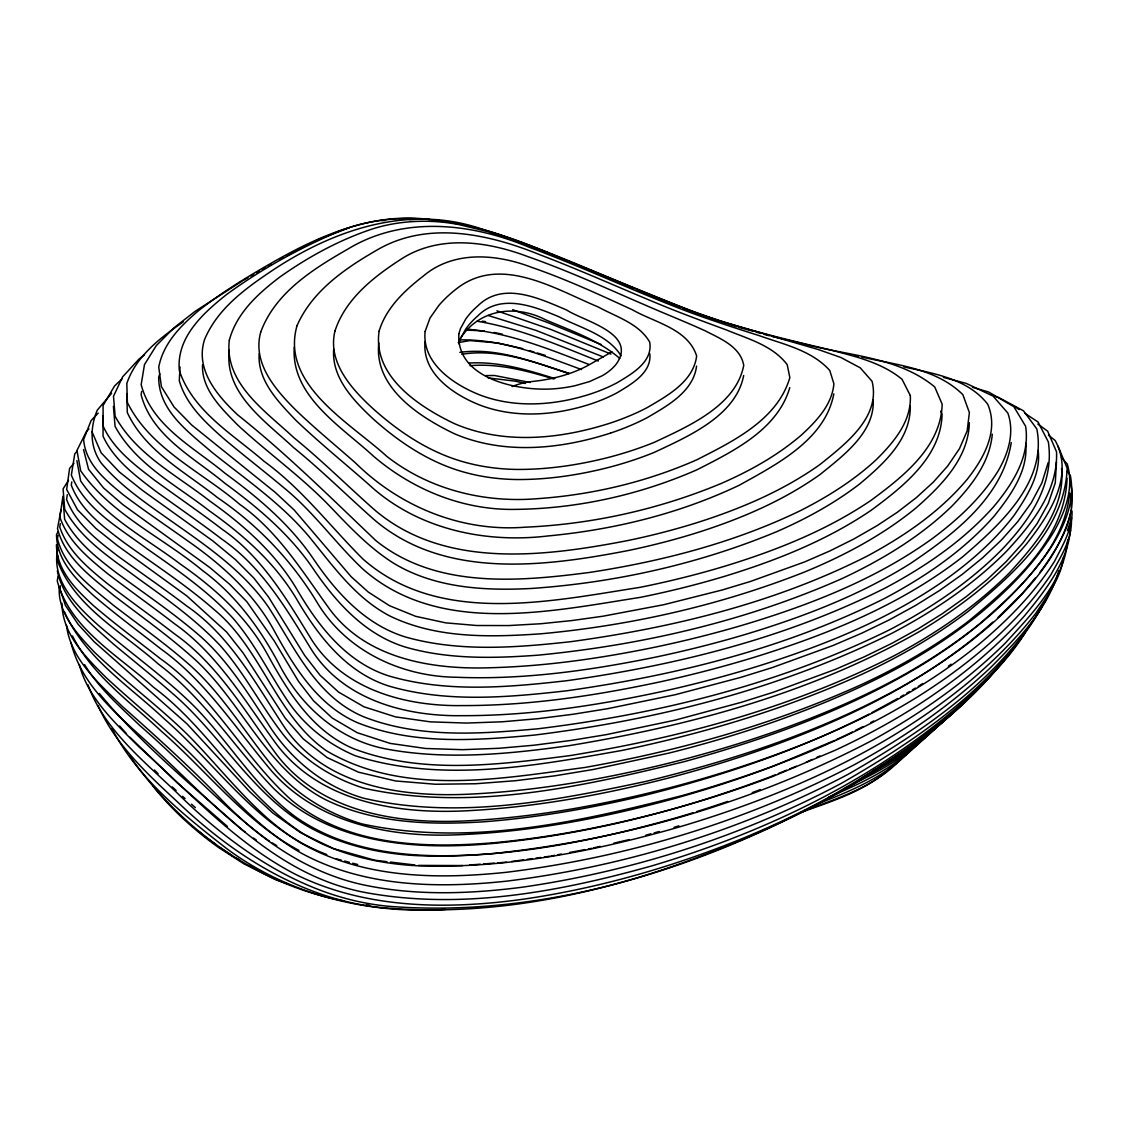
<?xml version="1.0" encoding="UTF-8"?>
<svg xmlns="http://www.w3.org/2000/svg" width="1129" height="1129" viewBox="0 0 1129 1129"><rect width="100%" height="100%" fill="white"/><g stroke="black" fill="none" stroke-linecap="round" stroke-linejoin="round"><path stroke-width="1.5" d="M66.498 625.311C70.591 659.153 99.098 683.426 122.045 706.189C156.084 736.39 189.926 766.817 221.453 799.657C259.543 839.256 306.354 871.729 360.532 884.233C413.764 896.045 468.817 894.083 522.572 887.168C633.665 871.066 742.205 836.123 841.331 783.343C918.103 739.199 995.863 686.347 1041.192 608.164M58.073 547.805C50.24 579.487 76.01 605.271 97.546 624.619C130.033 652.872 165.624 677.527 196.051 708.137C230.612 744.067 256.198 788.635 297.266 818.102C354.577 857.094 427.058 859 493.81 853.468C625.297 839.553 754.849 801.943 872.025 740.469C920.22 713.923 965.69 682.057 1004.979 643.431C1031.356 614.515 1064.746 580.828 1067.724 539.831M111.602 393.301L97.235 410.208C89.939 427.933 89.784 446.703 101.045 462.848C119.364 484.637 142.833 500.966 165.907 517.265C202.966 543.515 242.199 569.185 268.476 607.106C294.782 647.848 316.134 696.988 363.919 716.887C419.24 738.493 480.008 733.991 537.912 728.784C658.927 713.965 779.447 684.061 889.158 629.996C929.971 608.714 968.823 582.945 1001.31 550.148C1029.253 520.963 1054.599 484.623 1048.361 442.018L1038.059 422.006L1024.991 413.412M229.258 350.258C224.05 393.569 265.738 421.427 293.554 447.536C320.086 469.114 344.458 493.119 369.917 515.882C439.717 579.939 542.146 567.21 627.526 550.67A496.845 284.72 0.4 0 0 699.218 532.027C741.838 518.338 783.582 500.514 820.176 474.42C842.982 455.848 874.989 432.379 873.197 399.779M180.061 366.981L179.285 380.713C186.073 404.38 204.448 421.484 222.23 437.36C242.763 454.775 264.115 471.174 284.734 488.476C313.862 512.27 335.609 543.317 362.818 569.044C438.715 635.994 549.682 611.495 640.185 597.382A635.444 364.159 0.4 0 0 725.51 576.044C776.54 560.407 826.809 540.41 871.165 510.294C902.861 486.768 940.923 457.316 942.094 414.287L940.739 411.139M1056.462 461.888L1055.29 482.859L1048.22 503.534L1037.142 523.546L1022.987 542.894L1006.235 561.579L987.24 579.516L966.17 596.719L942.461 613.597L918.583 628.557L892.263 643.135L864.419 656.768L835.192 669.441L773.591 692.162L741.541 702.266L675.1 720.147L606.358 734.626L571.119 740.412L534.003 745.211L499.018 748.287L462.453 749.684L425.605 748.485L390.098 743.39L357.216 732.707L332.251 718.044L313.467 700.728L298.493 681.337L274.164 640.835L246.799 601.644L229.554 584.187L209.867 567.577L122.892 504.649L103.543 487.926L88.556 469.283L83.56 449.554M425.054 341.565C421.823 373.812 454.253 395.122 480.629 405.367C515.643 418.407 554.621 415.514 589.705 404.309A147.518 84.534 0.4 0 0 617.408 392.61C631.351 384.142 651.842 372.782 649.838 353.843M910.27 405.65C911.089 439.266 883.442 463.991 859.748 483.875C834.232 503.506 805.824 518.987 776.371 531.815C698.597 564.02 615.319 582.663 531.406 588.463C484.934 590.904 435.808 588.209 394.783 563.921C370.072 548.666 350.089 527.426 330.162 506.611C301.655 476.875 267.898 452.969 237.725 425.054C221.651 408.613 201.343 389.378 202.543 364.625M57.706 561.268L58.158 556.202M1067.06 478.202C1064.986 539.874 1012.431 584.949 968.287 621.331A632.734 362.592 0.4 0 1 859.959 685.232C772.363 724.719 679.136 750.771 584.653 767.508C499.964 778.756 404.21 796.665 326.493 750.813C275.659 715.278 261.773 649.048 214.538 609.942C185.833 584.766 153.685 564.063 122.835 541.694C102.485 526.114 80.611 510.04 71.282 485.145L71.804 481.9M60.02 589.056L60.345 585.824M1058.804 570.625C1047.599 609.307 1018.259 639.649 990.5 667.662C949.729 706.048 903.327 738.07 854.187 764.785C746.1 821.263 627.442 857.405 506.455 872.28C437.135 879.505 362.832 878.602 300.766 842.911C255.027 815.35 223.994 771.051 186.85 733.892C157.241 705.032 123.809 680.462 94.046 651.786C77.308 634.131 57.635 613.146 59.272 587.052L65.397 605.327L78.183 624.393L94.102 641.709L186.92 723.802L249.438 791.387L272.851 813.063L300.836 832.835L333.591 848.627L374.786 860.213L386.965 861.667M1063.447 557.895C1060.653 578.556 1047.02 596.056 1035.956 613.132C1017.003 637.702 994.988 659.646 971.448 679.799C916.438 725.933 853.256 761.412 787.139 788.931A844.407 483.904 0.4 0 1 673.505 828.644C590.453 851.958 504.494 868.78 417.871 865.774A173.429 99.394 0.4 0 1 300.893 832.214C242.523 793.687 209.359 728.741 153.431 687.194C118.531 655.342 70.464 629.446 57.254 580.998L58.031 576.129M969.331 422.712C968.555 458.247 941.445 485.498 916.452 507.57C882.991 535.09 844.393 555.595 804.469 572.05C720.133 605.327 630.772 625.551 540.537 633.835C489.859 637.25 436.246 638.704 389.463 615.799C355.24 597.82 332.787 565.657 308.923 536.458C281.177 503.421 245.247 478.964 211.829 452.179C188.839 432.294 158.54 410.801 158.681 377.199L159.796 373.854M259.176 353.645C257.327 380.642 278.496 402.065 295.798 420.214C319.112 442.54 344.232 462.862 368.463 484.172C416.432 528.894 484.299 543.613 548.129 535.936C614.035 529.699 679.489 513.709 739.382 485.174C776.625 464.372 825.144 439.802 833.823 393.866M378.822 342.934C373.671 387.43 419.282 416.855 454.352 433.719C503.929 455.015 560.492 449.271 610.634 433.042M67.288 494.671L66.611 499.526C75.982 524.054 97.362 540.198 117.43 555.75C140.49 572.615 164.1 588.703 186.807 606.061C231.163 636.558 256.212 684.71 285.228 728.332C327.622 788.677 407.498 797.935 475.577 793.828C540.72 790.215 605.2 778.812 668.495 763.26A883.457 506.272 0.4 0 0 775.341 731.423C819.019 715.941 861.879 697.92 902.508 675.537A652.223 373.77 0.4 0 0 980.466 623.109C1019.67 588.731 1064.054 547.805 1069.727 493.204M333.69 349.341C331.545 377.622 353.335 400.301 372.471 418.294C398.749 441.975 428.964 462.227 463.299 471.922A125.474 71.903 0.4 0 0 516.87 479.529C547.085 479.698 577.159 475.295 606.428 467.999A279.3 160.064 0.4 0 0 654.481 452.292C688.097 436.401 735.868 416.051 743.686 375.463M62.942 496.337L59.823 517.026C67.952 541.243 88.118 557.782 107.255 573.377C129.426 590.425 152.302 606.541 174.402 623.674C218.589 654.792 245.43 702.153 276.831 744.717C322.457 804.3 402.997 814.955 473.093 810.41C538.872 806.543 603.93 794.548 667.691 778.234A878.291 503.322 0.4 0 0 774.861 744.971C853.369 716.125 930.098 678.247 992.828 622.093M60.289 523.658L59.766 527.116C67.895 551.333 88.048 567.859 107.199 583.453C129.369 600.515 152.232 616.617 174.346 633.764C218.518 664.868 245.374 712.23 276.76 754.793C322.386 814.39 402.94 825.031 473.037 820.487C538.815 816.62 603.86 804.638 667.62 788.31A878.291 503.308 0.4 0 0 774.804 755.061C848.034 728.276 919.175 693.347 979.732 643.643C1008.239 619.736 1034.644 592.88 1054.557 561.268C1062.544 545.66 1072.578 528.979 1072.042 510.957M141.661 391.396L141.111 394.755C151.992 436.387 194.061 457.555 224.897 483.297C258.202 507.683 290.195 534.751 313.509 569.214C336.4 602.942 365.401 634.921 405.636 647.157C448.594 659.519 493.81 658.405 537.968 655.173C642.246 645.04 745.902 621.077 841.909 578.641C881.58 560.055 919.712 537.164 951.394 506.639C970.912 486.684 989.653 463.031 992.292 434.228M696.579 366.078C693.319 391.749 667.281 405.875 647.03 417.744A214.129 122.708 0.4 0 1 610.634 433.042M60.98 510.026L57.494 528.555C64.96 558.276 91.378 576.961 113.775 595.449C139.813 615.432 166.669 634.413 191.253 656.203C241.366 699.571 264.892 768.948 326.21 800.009C375.181 823.634 430.699 825.101 483.96 821.785C538.265 817.579 592.033 808.068 644.955 795.296C722.066 775.877 798.161 750.545 869.02 714.135M58.059 535.273L57.424 538.646C64.889 568.367 91.308 587.038 113.719 605.525C139.742 625.522 166.612 644.49 191.196 666.293C224.685 696.678 247.322 736.531 276.365 770.825C299.171 796.538 329.301 814.094 362.028 823.93C468.944 846.948 578.994 821.954 682.918 795.395C764.869 771.982 845.579 741.57 918.216 696.452A721.473 413.454 0.4 0 0 994.339 639.183C1015.338 619.807 1034.743 598.652 1050.746 574.929C1060.385 557.359 1073.002 538.533 1071.294 517.632M1011.245 442.596C1002.496 497.833 953.37 534.497 909.946 563.808C859.762 595.209 804.102 616.547 747.666 633.736A779.984 446.985 0.4 0 1 655.935 657.05C590.368 670.443 523.475 679.983 456.384 677.259C401.035 676.596 346.053 650.939 317.136 602.491C291.917 560.746 257.948 525.168 217.643 497.706C185.495 472.077 145.387 451.36 127.309 412.593L126.758 393.569M294.26 347.167C290.859 396.35 341.522 426.691 373.36 456.074C412.522 489.69 462.89 510.223 514.866 509.391C577.342 508.77 639.621 494.869 696.819 469.847C733.158 451.318 777.514 429.81 789.778 387.628M458.811 343.823L460.336 338.841L465.614 329.231A132.234 75.77 0.4 0 1 477.863 315.852C500.584 292.99 534.186 306.298 559.405 316.995C580.532 328.073 607.769 334.523 621.049 355.776M1071.435 509.588C1061.006 554.635 1028.223 589.902 995.425 620.611A673.688 386.076 0.4 0 1 920.135 676.073C835.629 726.766 741.146 758.236 645.802 781.409C553.732 801.011 456.991 819.866 363.609 798.217C323.261 786.49 289.772 758.716 267.714 723.322C248.041 693.361 228.905 662.215 202.19 637.941C175.122 614.077 145.076 594.009 116.118 572.572C96.388 557.5 76.377 541.652 64.621 519.255L63.026 498.99M1048.178 462.622L1041.869 482.93L1031.229 502.885L1017.695 521.711L1001.381 540.057L982.738 557.698L962.077 574.506L939.497 590.538L915.182 605.68L889.229 619.906L861.78 633.186L832.976 645.52L772.278 667.592L740.737 677.386L675.354 694.688L607.769 708.659L573.137 714.248L537.983 718.693L502.334 721.784L466.446 723.068L430.304 721.854L395.475 716.873L363.99 706.81L338.587 692.105L320.1 675.269L304.774 655.596L268.533 597.029L253.884 578.104L235.397 559.589L213.042 541.087L142.494 490.395L119.349 471.964L101.116 452.771L91.943 431.659M1067.371 530.686L1071.604 517.971M1046.498 598.638C1003.074 677.555 924.538 730.251 848.189 774.268C742.063 830.238 625.494 866.437 506.455 881.17C437.262 888.537 363.623 887.084 301.076 853.016C263.918 831.664 234.437 800.249 205.563 769.159C174.939 736.066 139.304 708.306 106.295 677.753C85.903 657.36 62.208 634.202 61.968 603.323M1048.531 594.094L1051.254 588.04M58.016 531.66L56.521 534.624C56.704 560.407 75.855 579.205 93.524 595.547C115.271 614.176 138.302 631.182 160.798 648.879C206.367 681.535 236.215 729.433 272.004 771.432C317.799 823.408 390.408 837.591 456.751 834.811C530.531 832.087 603.422 817.961 674.507 798.513A865.209 495.829 0.4 0 0 773.492 766.125L834.783 740.384M1016.255 644.518L1012.515 650.022M68.53 480.277L63.083 488.899L64.678 509.165C81.09 539.676 111.334 558.389 138.274 578.598C166.937 599.16 195.91 619.75 220.183 645.548C244.4 672.799 260.855 705.625 283.054 734.372C303.687 760.325 332.251 778.191 363.665 788.127C470.13 811.765 579.953 787.012 683.849 761.765C765.942 739.213 847.032 710.099 920.191 665.983A673.688 386.076 0.4 0 0 995.496 610.535C1016.735 591.074 1036.38 569.792 1052.172 545.617C1065.014 524.576 1075.344 500.542 1070.32 475.436L1067.23 471.372M1025.132 632.804C1007.407 661.382 982.456 684.597 957.59 706.881A908.323 520.525 0.4 0 1 881.114 763.641C810.495 808.872 732.566 841.811 652.35 865.731C561.099 891.346 464.598 909.706 370.002 893.349C281.29 878.687 221.115 811.61 159.048 753.114C125.361 720.641 82.473 690.327 70.958 642.401M459.348 340.055C477.863 309.318 514.937 303.899 545.533 319.775C571.006 330.783 598.638 339.97 619.779 358.472M1039.696 572.826C1058.55 546.944 1078.421 515.953 1070.49 482.478M1002.044 662.031L1004.02 659.195M1010.469 652.618C962.769 713.627 897.287 758.011 830.775 796.227A809.451 463.878 0.4 0 1 738.479 840.103C669.257 867.947 596.973 888.481 523.094 899.234C447.084 909.72 366.135 909.085 295.911 874.552C235.142 843.321 189.164 791.612 138.796 746.706C115.13 722.856 87.921 698.131 79.298 664.501M984.417 681.972L978.843 688.295M902.184 757.63C877.064 785.967 838.861 797.921 804.257 810.678M1035.279 578.076L1021.985 593.812L998.05 617.492M73.949 463.342L69.589 468.408L66.667 489.45L77.478 509.743L95.753 528.33L117.501 545.674L186.864 595.971L226.647 632.057L243.243 653.141L285.298 718.242L303.306 738.945L327.17 757.587L358.401 772.165L395.616 780.972L435.399 784.246L475.648 783.752L515.586 780.703L554.664 775.849L593.374 769.47L668.566 753.184A883.457 506.286 0.4 0 0 775.411 721.332C819.089 705.851 861.949 687.843 902.565 665.447A652.223 373.77 0.4 0 0 980.536 613.019C1008.776 589.578 1034.898 563.032 1054.02 531.491C1065.508 511.056 1074.229 487.516 1067.272 464.061L1061.429 457.541M76.955 451.332L74.754 453.886L71.353 475.069C84.929 508.981 118.658 527.469 146.488 548.412C176.971 569.75 207.948 591.017 233.28 618.537C255.323 644.123 269.887 674.817 288.812 702.577C305.437 726.427 328.694 744.59 355.452 755.809C442.116 783.187 534.694 765.928 621.994 750.432C703.565 733.398 784.006 709.548 860.03 675.156A632.72 362.592 0.4 0 0 968.372 611.241C1012.501 574.859 1065.056 529.797 1067.131 468.126L1058.028 446.096M994.649 671.332C973.212 696.946 947.429 718.453 921.052 738.775A956.715 548.271 0.4 0 1 849.29 786.744C710.762 865.435 550.571 918.554 389.759 906.389C306.453 898.896 235.03 849.954 176.985 792.798C143.468 760.593 104.122 729.701 87.879 684.597M909.946 751.138C885.08 777.034 850.518 791.104 817.579 803.904M931.721 731.282C907.871 756.585 876.231 772.885 845.325 787.957M98.209 413.087L91.096 420.581L83.631 439.477C85.423 463.92 105.449 480.023 122.948 494.558C144.385 510.901 166.753 525.916 188.684 541.553C222.653 565.361 254.166 593.91 274.22 630.758C294.26 667.225 317.517 705.216 357.272 722.616C413.355 745.069 475.21 740.525 534.059 735.12C657.6 719.822 780.548 688.775 892.319 633.059C933.768 611.226 973.156 584.808 1006.306 551.488C1031.694 524.195 1058.169 491.214 1056.532 451.812L1047.627 431.151L1037.847 424.067M943.491 720.316C920.417 745.69 890.061 762.922 860.242 779.151M921.998 739.975C896.765 767.099 862.062 782.947 828.517 797.272M975.71 690.765C946.525 722.221 911.484 747.596 875.046 770.006M976.387 690.765C935.899 732.523 886.759 764.714 836.674 793.743M121.988 378.907L114.537 386.005L103.078 405.523L103.12 426.141C113.747 449.398 134.676 464.922 154.391 480.107C176.985 496.548 200.059 512.34 222.258 529.332C261.688 556.696 286.173 598.215 310.701 638.238C342.313 689.537 405.255 706.472 462.198 705.583C529.6 705.752 596.578 695.563 662.328 681.38A837.69 480.051 0.4 0 0 755.753 656.81C828.996 634.018 901.591 604.481 962.515 556.936C998.911 525.662 1047.486 482.337 1036.817 428.949L1023.481 410.815L998.572 397.45L993.661 396.025M88.965 429.02L86.51 431.32L76.941 450.485L80.681 470.807C111.235 514.641 162.195 537.023 202.458 570.47C235.566 594.743 259.938 628.274 279.075 664.191C300.639 706.189 338.517 739.805 385.709 748.908C446.392 760.325 508.558 754.116 569.199 745.648C691.103 725.51 813.092 692.585 920.883 630.716C959.932 607.148 996.752 579.121 1026.332 544.178C1048.559 515.939 1074.977 476.706 1055.149 440.479L1048.446 435.159M954.527 711.27C932.201 732.904 906.446 750.714 879.872 766.718M949.32 715.786C926.895 737.971 900.406 755.626 872.999 771.051M951.789 713.486L954.259 711.199M890.202 768.059C865.364 791.358 831.551 801.223 800.263 812.711M144.47 354.732L139.022 359.064L122.609 376.874L113.493 396.293L115.13 416.291C135.96 454.408 176.449 474.942 209.557 500.853C243.751 525.084 275.786 553.436 297.209 589.917C318.674 626.581 346.659 662.483 388.757 675.918C446.647 692.867 507.852 687.349 566.913 680.702C676.666 665.179 786.207 638.026 885.573 587.856C925.695 566.419 963.983 540.325 994.254 506.032C1012.614 483.762 1030.283 456.469 1025.612 426.268L1013.842 406.68L988.581 391.989L972.45 387.275M183.293 321.821C160.36 337.867 136.157 355.945 126.815 383.479L127.379 402.503C150.467 449.046 201.654 471.64 239.616 504.268C278.256 531.463 302.755 572.121 329.964 609.604C366.911 659.096 432.562 669.779 490.508 667.733C546.196 666.265 601.517 658.249 656.005 646.973A779.984 446.985 0.4 0 0 747.737 623.645C812.795 603.832 877.177 578.443 932.625 538.364C957.942 519.481 981.595 497.649 998.332 470.61C1008.31 453.237 1014.759 432.788 1007.858 413.087L993.083 396.11L966.269 383.408L943.435 377.396M242.142 281.065L195.021 311.392L174.106 327.72L156.268 345.629L144.484 364.568L141.167 384.664C152.048 426.31 194.132 447.479 224.953 473.22C258.259 497.607 290.252 524.675 313.58 559.123C336.47 592.852 365.471 624.845 405.706 637.066C459.461 652.209 516.094 647.665 570.893 641.667C672.983 627.668 775.058 602.9 867.354 556.018C904.343 536.092 939.794 511.903 967.031 479.543C983.528 458.713 999.264 431.052 987.706 404.21C967.779 378.667 933.796 373.516 903.99 366.925M862.076 777.98L872.167 771.784M872.618 771.065L875.525 769.329M897.865 698.442L872.11 712.526M900.787 696.72L903.694 694.984M906.615 693.262L909.537 691.541M912.444 689.819L915.365 688.083M243.582 280.218L247.914 277.692M250.807 276.012L253.7 274.333M256.579 272.653L259.472 270.96M262.365 269.281L265.244 267.601M611.989 351.796L589.634 364.498A108.567 62.208 0.4 0 1 533.537 381.348A55.18 31.626 0.4 0 0 512.1 386.513M268.137 265.922L271.172 264.228M280.246 259.19L283.28 257.511M286.3 255.831L319.324 239.122M809.592 808.406L835.164 794.548M808.096 809.225C676.342 874.439 528.584 921.222 380.12 907.49C302.431 898.938 234.155 855.895 178.622 802.987C147.885 774.395 115.652 745.013 98.251 705.964M806.092 762.273L812.245 759.464M816.86 757.361L819.936 755.964M775.129 774.861L770.246 776.851C681.38 810.382 588.505 834.091 493.881 843.391C417.264 850.518 330.331 844.901 272.71 787.506C233.943 746.918 203.813 698.061 158.328 664.035C122.511 631.986 74.274 607.092 57.014 559.631M778.389 773.534L786.532 770.232M789.792 768.905L796.312 766.252M320.904 238.529L349.171 227.762M674.041 827.374L678.882 825.849M645.929 835.15L650.897 833.795M654.213 832.877L659.181 831.523M593.346 847.95L600.191 846.355M613.88 843.165L629.276 839.581M461.789 354.294C498.312 348.254 534.624 362.353 569.016 373.262M468.535 363.086C497.96 361.139 526.989 369.762 554.819 378.596M551.192 855.965L554.565 855.33M557.938 854.695L561.296 854.06M569.736 852.466L584.893 849.615M588.265 848.98L591.638 848.345M458.233 342.595L470.031 340.591L497.437 342.92L522.727 348.635M459.856 352.389C497.197 347.139 533.89 362.183 568.847 373.6M511.677 861.483L523.715 859.832M527.158 859.352L532.309 858.647M535.753 858.167L540.904 857.461M544.347 856.982L549.513 856.276M469.678 865.026L480.206 864.207M483.72 863.939L494.234 863.135M497.748 862.866L506.512 862.189M381.56 220.635L385.017 220.494M409.192 219.576L416.107 219.308M445.588 909.409C368.618 914.448 289.377 895.17 226.971 848.825C183.35 814.813 137.865 778.474 111.912 728.558M470.045 365.669C498.595 363.256 526.608 370.707 553.676 378.949M485.696 375.59L494.431 375.491L530.15 382.477M418.28 865.407L462.664 865.562M466.884 330.134L484.228 330.924M459.884 339.885C502.292 339.081 542.386 355.056 581.506 369.564M477.13 321.243C519.255 328.087 558.841 345.375 598.299 361.026M390.436 862.076L414.809 864.997M488.095 377.905L515.487 381.179L525.253 383.479M482.295 321.158L485.639 321.61M467.166 329.16C509.56 332.97 549.371 349.129 588.703 364.371M429.472 219.492C372.372 211.913 317.672 236.229 269.408 264.242C244.894 278.242 220.847 293.159 198.619 310.616C180.795 325.66 163.268 343.301 158.752 367.108L161.376 386.612L174.007 406.934L191.648 424.97L275.264 492.413L294.217 510.04L351.063 576.623L368.252 592.048L389.519 605.723L415.74 616.349L445.729 622.855L476.734 625.508L508.699 625.565L540.608 623.758L571.923 620.555L603.084 616.194L663.725 604.721L722.278 589.959L750.432 581.463L804.54 561.96L829.942 550.91L854.004 538.914L877.148 525.62L897.442 512.185L916.508 497.494L933.443 481.998L947.612 466.122L959.495 448.622L967.172 430.869L969.388 412.621L962.854 394.642C936.11 368.252 896.595 364.992 861.695 357.032M434.679 220.268L438.165 220.804M441.637 221.326L445.108 221.848M450.33 222.639L457.273 223.683M344.528 901.069C257.356 884.882 179.638 828.249 129.835 755.922M366.233 904.795L369.578 905.373M854.822 355.677L858.238 356.341M494.248 332.476L502.433 334.226M804.37 344.035C848.274 355.833 898.331 356.835 934.727 386.937L942.165 404.196C940.979 447.239 902.932 476.678 871.235 500.218C826.88 530.32 776.597 550.331 725.566 565.968A635.444 364.159 0.4 0 1 640.242 587.306C549.752 601.418 438.772 625.918 362.875 558.968C330.035 526.255 301.993 488.829 264.087 461.338C233.124 434.397 193.059 411.591 179.356 370.622C176.082 337.585 203.051 313.156 226.633 294.486C258.259 271.341 292.566 252.007 328.313 235.989C402.065 200.708 484.539 225.066 555.129 255.803M772.49 336.527L802.719 343.668M336.386 858.859L341.283 860.157M344.557 861.032L349.468 862.33M352.742 863.205L357.653 864.504M496.901 310.828L551.008 329.527L611.001 354.083M738.168 327.142L752.831 331.206M756.091 332.109L760.974 333.464M764.234 334.367L769.131 335.722M488.18 315.485L536.19 330.458L603.295 356.947M529.191 350.583L534.031 352.036M537.263 352.996L545.349 355.423M705.173 316.374L736.531 326.69M512.721 309.685L548.257 322.767L601.263 344.557M288.417 884.176L275.476 879.632L243.779 863.741L218.222 847.272A498.228 285.51 0.4 0 1 155.139 788.734L153.149 785.911M679.376 306.792L637.095 289.927M682.608 307.991L703.565 315.781M556.696 256.424L584.554 267.954M615.376 280.909L633.99 288.643M586.106 268.603L601.503 275.081M604.594 276.365L613.837 280.26M253.489 868.06L256.706 869.471M326.775 854.512C258.273 829.152 217.502 765.222 164.453 719.004C129.031 685.67 84.675 657.755 64.438 611.791M299.002 850.462C244.556 821.347 206.932 770.839 161.038 730.943C129.652 701.405 92.225 675.17 72.425 635.895M232.433 855.824L219.619 847.329M235.439 857.574L239.955 860.199M248.973 865.435L251.979 867.185M272.329 842.982L276.69 845.593M1014.83 406.722L1019.191 409.587M245.205 832.073L242.41 830.069C193.158 786.433 141.379 744.307 99.366 693.432M253.559 838.099L256.354 840.103M203.305 835.333L215.54 844.337M269.436 841.232C222.314 807.404 183.844 763.529 140.052 725.749C120.182 706.796 98.886 688.295 84.576 664.572M227.366 826.414L177.055 782.707L129.92 737.251M182.531 796.284L185.1 798.542M191.493 804.187L195.345 807.574M199.537 831.918L202.049 834.204M172.257 786.899L176.11 790.498M154.433 770.02L158.088 773.704M126.434 733.582L119.603 725.989M1061.542 468.464C1065.677 509.419 1035.392 544.46 1009.354 572.911C975.752 606.527 936.054 633.397 894.239 655.695C792.657 707.431 681.281 737.576 569.143 755.724C497.776 764.827 422.091 774.833 353.123 748.527C312.296 730.971 288.22 692.275 267.756 654.905C247.378 617.478 215.329 588.505 180.767 564.387C146.248 538.208 105.322 517.689 80.625 480.898L76.871 460.576M57.311 570.921C64.17 602.42 90.475 623.66 113.408 644.052C133.264 660.648 153.516 676.751 172.963 693.827C218.941 733.384 249.199 789.002 300.963 822.138A173.429 99.394 0.4 0 0 417.942 855.683C504.564 858.703 590.523 841.881 673.561 818.553A844.407 483.904 0.4 0 0 693.291 812.668M56.45 544.714C56.648 570.498 75.784 589.296 93.467 605.638C115.2 624.266 138.246 641.272 160.741 658.955C214.298 696.762 243.765 757.7 292.143 800.701C348.522 846.482 425.421 848.429 494.502 842.671C555.383 836.97 615.517 824.805 674.436 808.604A865.209 495.814 0.4 0 0 773.421 776.202L834.726 750.46A714.713 409.587 0.4 0 0 917.256 705.526C956.503 680.18 993.351 650.77 1024.511 615.827C1045.059 590.933 1067.046 563.202 1070.504 530.136M1038.144 450.499C1041.234 474.406 1026.84 496.562 1013.983 515.544C993.972 541.567 968.908 563.202 942.15 582.028C885.489 620.95 821.009 646.564 755.696 666.9A837.69 480.051 0.4 0 1 662.271 691.456C596.521 705.653 529.543 715.842 462.128 715.673C405.184 716.548 342.242 699.627 310.644 648.314C286.117 608.305 261.618 566.772 222.187 539.408C200.002 522.417 176.914 506.639 154.32 490.184C134.605 475.013 113.69 459.489 103.064 436.231L103.021 415.613M113.422 406.384L115.073 426.381C135.889 464.499 176.392 485.033 209.5 510.943C243.681 535.16 275.716 563.512 297.153 600.007C318.618 636.657 346.589 672.574 388.701 685.995C446.576 702.958 507.782 697.426 566.843 690.779C676.596 675.255 786.151 648.117 885.517 597.947C925.639 576.51 963.926 550.402 994.183 516.108C1010.554 495.448 1028.434 471.005 1025.696 443.245M1070.842 497.55L1071.35 507.867M1071.026 493.669L1071.153 498.877M760.297 789.58A844.407 483.904 0.4 0 1 752.253 792.614M727.697 801.421A844.407 483.904 0.4 0 1 696.551 811.652M873.705 720.994A714.713 409.573 0.4 0 1 870.727 722.574M863.219 726.497A714.713 409.573 0.4 0 1 855.457 730.435M852.31 732.001A714.713 409.573 0.4 0 1 836.391 739.636M951.112 664.191A721.473 413.454 0.4 0 1 948.36 666.181M922.718 683.553A721.473 413.454 0.4 0 1 918.286 686.361M229.328 340.168C224.107 383.493 265.809 411.337 293.611 437.459C320.156 459.023 344.514 483.029 369.987 505.806C439.774 569.849 542.202 557.119 627.583 540.593A496.845 284.72 0.4 0 0 699.274 521.937C741.894 508.248 783.639 490.423 820.233 464.329C844.831 444.431 881.029 417.448 872.068 381.292L860.242 367.814L840.865 357.498L818.257 349.524L718.834 320.678L693.008 311.717L541.243 250.13L488.377 231.741L459.87 224.798A106.408 60.98 0.4 0 0 370.679 229.526C338.206 240.548 307.907 257.186 279.95 276.958C258.301 293.371 236.582 312.959 229.328 340.168M425.111 331.489C421.823 363.651 454.281 385.003 480.686 395.277C515.699 408.317 554.692 405.438 589.775 394.219A147.518 84.534 0.4 0 0 617.478 382.533C631.831 373.897 653.183 361.802 649.697 342.115C638.958 323.36 616.251 316.924 598.328 307.017C555.327 289.193 501.064 254.632 457.259 288.234A188.247 107.876 0.4 0 0 438.814 305.479L429.966 318.11L425.111 331.489M910.327 395.559C911.625 421.498 893.533 442.54 876.245 459.701C853.496 480.686 827.077 497.212 799.501 511.098C733.568 542.837 661.961 561.296 589.846 572.389C518.282 581.717 435.921 588.957 375.886 540.622C330.797 497.691 286.611 453.858 237.782 414.964C217.318 395.813 194.767 369.493 204.617 339.42C217.417 308.838 245.191 288.643 271.877 270.791C333.154 229.893 408.726 203.897 481.518 228.933C560.901 253.122 634.808 291.903 713.33 318.505C751.731 331.347 791.189 340.549 830.535 349.976C855.5 356.538 881.622 362.494 902.029 379.273L910.327 395.559M458.882 333.732C456.074 378.398 516.772 390.803 551.178 388.983A91.562 52.47 0.4 0 0 575.056 385.723L589.705 381.517L602.463 375.632A71.127 40.757 0.4 0 0 616.293 364.046C638.012 333.464 583.806 321.243 566.532 309.967C539.366 298.479 503.125 281.05 477.92 305.776A132.234 75.784 0.4 0 0 465.684 319.14L460.406 328.765L458.882 333.732M260.728 332.095C252.106 363.086 275.518 389.858 295.854 410.123C315.062 428.667 335.779 445.518 355.762 463.186C400.259 506.949 461.761 532.013 524.477 527.229C591.822 524.322 658.715 509.447 720.965 483.565C749.854 470.991 777.726 455.439 801.689 434.792C816.479 421.046 832.017 404.944 833.894 383.789L829.773 370.495C811.652 350.244 783.78 344.444 759.196 335.623C736.87 328.581 714.601 321.356 692.585 313.382C637.222 292.764 583.749 267.46 528.358 246.955C471.061 222.949 402.954 215.498 347.732 249.156C313.043 269.055 275.18 292.736 260.728 332.095M379.104 331.15C372.443 376.366 418.915 406.638 454.408 423.643C504 444.939 560.548 439.195 610.69 422.952A214.129 122.708 0.4 0 0 647.1 407.654C667.338 395.785 693.389 381.673 696.649 355.988C688.055 328.779 654.749 322.598 632.522 309.854C599.414 294.655 566.278 279.3 531.787 267.418C496.732 253.912 453.703 250.172 423.234 276.125C404.591 290.562 386.076 307.907 379.104 331.15M334.96 331.065C327.368 362.141 351.387 388.813 372.528 408.204C398.805 431.885 429.02 452.136 463.37 461.832A125.474 71.903 0.4 0 0 516.941 469.438C547.142 469.622 577.229 465.219 606.499 457.922A279.315 160.064 0.4 0 0 654.552 442.215C688.154 426.325 735.925 405.974 743.743 365.373C740.37 346.49 720.33 338.672 705.173 330.811C690.383 324.079 675.368 317.912 660.394 311.604C616.392 292.961 573.08 272.498 527.949 256.65C487.149 241.211 438.447 234.253 400.047 259.825C373.05 277.367 345.248 299.284 334.96 331.065M297.04 325.618C280.133 384.537 350.329 422.966 386.584 456.187C428.893 489.45 483.805 503.082 537.023 498.708C591.977 494.911 646.451 482.041 696.889 459.757C733.215 441.227 777.585 419.734 789.848 377.552L787.195 364.639C772.532 345.333 747.892 338.855 726.455 329.964C706.669 322.668 686.884 315.372 667.31 307.511C624.831 290.252 583.086 271.2 540.212 254.886C488.603 233.886 427.072 220.127 376.126 250.539C344.599 268.744 312.14 291.197 297.04 325.618"/></g></svg>
